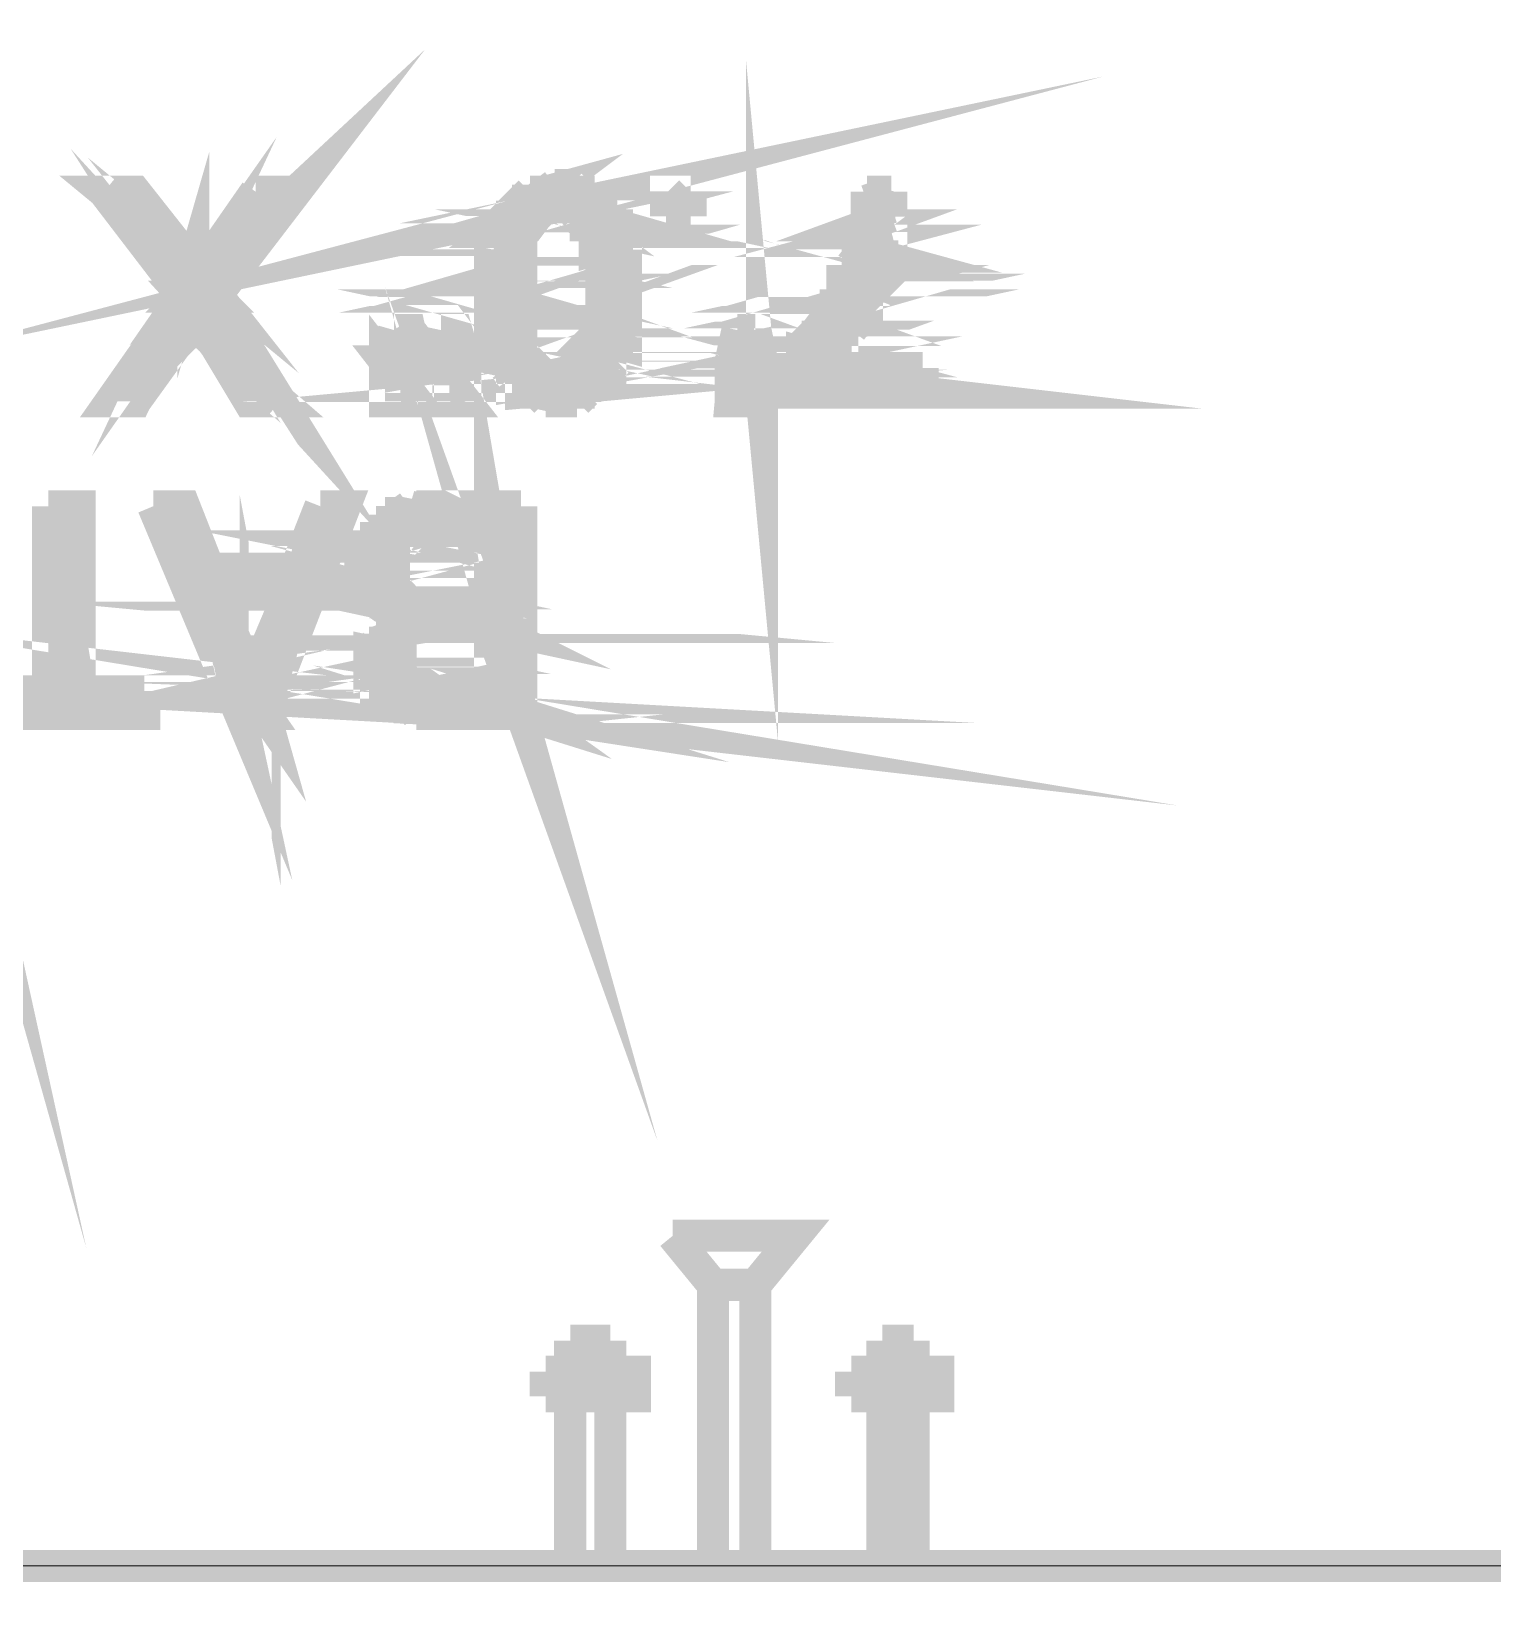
# Model space of a CAD drawing. Header units: inches. Extents: x -524 to 1067, y -71 to 1110.
# Drawn here: x 851.38 to 893.55, y 183.35 to 228.86 of the extents above; entities that cross this region are included whole.
import ezdxf

# ---------------------------------------------------------------- set-up
doc = ezdxf.new("R2010")
doc.units = ezdxf.units.IN
doc.header["$MEASUREMENT"] = 0
doc.layers.add('H', color=7, linetype='Continuous')
doc.layers.add('P', color=7, linetype='Continuous')
doc.layers.add('wall', color=16, linetype='Continuous', lineweight=20)

msp = doc.modelspace()

# ---------------------------------------------------------------- hatches: boundary and pattern name
at = {"layer": 'H', "linetype": 'Continuous'}
for points in [[(866.223, 224.172), (866.482, 224.432), (866.931, 224.432), (867.19, 224.172), (867.639, 224.172), (867.639, 223.979), (865.58, 223.979), (865.77, 224.172), (866.223, 224.172)], [(856.051, 222.114), (856.051, 221.855), (855.791, 221.212), (853.474, 224.172), (854.441, 224.172), (856.051, 222.114)], [(856.244, 221.661), (856.244, 221.855), (856.5, 222.114), (857.919, 224.172), (859.076, 224.172), (856.759, 221.212), (856.244, 221.661)], [(865.321, 223.724), (865.321, 223.979), (867.832, 223.979), (867.832, 223.724), (865.321, 223.724)], [(869.697, 223.464), (869.697, 224.172), (870.405, 224.172), (870.405, 223.464), (869.697, 223.464)], [(875.493, 223.271), (875.493, 224.172), (876.201, 224.172), (876.201, 222.822), (876.008, 222.563), (876.008, 222.114), (875.752, 221.855), (875.752, 221.661), (875.041, 221.855), (875.041, 222.114), (875.3, 222.304), (875.3, 223.012), (875.493, 223.271)], [(865.062, 223.271), (865.062, 223.464), (865.321, 223.464), (866.223, 223.724), (865.77, 223.271), (865.062, 223.271)], [(865.321, 223.464), (865.321, 223.724), (866.223, 223.724), (865.321, 223.464)], [(867.19, 223.464), (866.931, 223.724), (868.088, 223.724), (868.088, 223.464), (868.347, 223.464), (868.347, 223.012), (867.38, 223.271), (867.38, 223.464), (867.19, 223.464)], [(864.872, 223.012), (865.062, 223.271), (865.77, 223.271), (865.77, 223.012), (864.872, 223.012)], [(865.58, 222.563), (864.872, 222.822), (865.58, 223.012), (865.58, 222.563)], [(864.872, 222.822), (864.872, 223.012), (865.58, 223.012), (864.872, 222.822)], [(867.639, 222.563), (867.639, 223.012), (867.38, 223.271), (868.347, 223.012), (868.347, 222.822), (868.54, 222.822), (868.54, 220.694), (867.832, 220.504), (867.832, 222.563), (867.639, 222.563)], [(864.872, 222.114), (864.872, 222.563), (865.58, 222.563), (865.58, 220.504), (864.613, 220.694), (864.613, 222.114), (864.872, 222.114)], [(864.872, 222.563), (864.872, 222.822), (865.58, 222.563), (864.872, 222.563)], [(855.791, 221.212), (856.051, 221.855), (856.244, 221.661), (855.791, 221.212)], [(858.627, 218.187), (856.244, 220.245), (856.244, 220.504), (855.791, 221.212), (856.244, 221.661), (856.759, 221.212), (858.627, 218.187)], [(874.851, 221.212), (874.851, 221.661), (875.752, 221.661), (875.752, 221.406), (875.493, 221.212), (875.493, 220.953), (875.3, 220.694), (874.333, 220.504), (874.592, 220.694), (874.592, 220.953), (874.851, 221.212)], [(875.041, 221.661), (875.041, 221.855), (875.752, 221.661), (875.041, 221.661)], [(855.602, 219.796), (854.441, 218.187), (853.733, 218.187), (855.791, 221.212), (856.244, 220.504), (856.051, 220.504), (856.051, 220.245), (855.602, 219.796)], [(865.062, 219.344), (864.872, 219.537), (864.872, 220.245), (864.613, 220.504), (864.613, 220.694), (865.58, 220.504), (865.58, 219.537), (865.77, 219.537), (865.77, 219.344), (865.062, 219.344)], [(868.347, 219.344), (867.639, 219.537), (867.639, 220.052), (867.832, 220.245), (867.832, 220.504), (868.54, 220.694), (868.54, 219.796), (868.347, 219.796), (868.347, 219.344)], [(874.143, 219.796), (874.143, 220.245), (874.333, 220.504), (875.3, 220.694), (875.3, 220.504), (875.041, 220.245), (875.041, 220.052), (874.851, 220.052), (874.851, 219.796), (874.592, 219.537), (874.592, 219.344), (874.333, 219.344), (874.333, 219.088), (873.435, 219.088), (873.625, 219.344), (873.625, 219.537), (873.884, 219.537), (873.884, 219.796), (874.143, 219.796)], [(858.627, 218.187), (856.5, 220.052), (856.244, 220.245), (858.627, 218.187)], [(857.66, 218.187), (856.759, 219.796), (856.5, 220.052), (858.627, 218.187), (857.66, 218.187)], [(861.587, 218.187), (861.587, 219.344), (861.847, 220.245), (862.295, 220.245), (862.555, 219.344), (862.555, 218.187), (861.587, 218.187)], [(863.004, 218.187), (863.004, 219.344), (863.263, 220.245), (863.712, 220.245), (863.905, 219.344), (863.905, 218.187), (863.004, 218.187)], [(871.566, 218.187), (871.566, 219.344), (871.825, 220.245), (872.274, 220.245), (872.533, 219.344), (872.533, 218.187), (871.566, 218.187)], [(867.639, 219.344), (867.639, 219.537), (868.347, 219.344), (867.639, 219.344)], [(865.321, 218.829), (865.062, 219.088), (865.062, 219.344), (865.77, 219.344), (866.223, 218.829), (865.321, 218.829)], [(867.19, 218.829), (867.19, 219.088), (867.38, 219.088), (867.38, 219.344), (868.347, 219.344), (868.088, 219.088), (868.088, 218.829), (867.19, 218.829)], [(873.176, 218.377), (873.176, 218.829), (873.435, 219.088), (877.169, 218.377), (873.176, 218.377)], [(877.169, 218.377), (873.435, 219.088), (877.169, 219.088), (877.169, 218.377)], [(865.321, 218.636), (866.737, 218.829), (868.088, 218.829), (867.832, 218.636), (865.321, 218.636)], [(865.321, 218.636), (865.321, 218.829), (866.737, 218.829), (865.321, 218.636)], [(866.223, 218.187), (866.029, 218.377), (865.58, 218.377), (865.58, 218.636), (867.639, 218.636), (867.639, 218.377), (867.38, 218.377), (867.19, 218.187), (866.223, 218.187)], [(851.864, 209.818), (851.864, 215.161), (852.831, 215.161), (852.831, 209.818), (851.864, 209.818)], [(856.759, 212.584), (857.467, 209.106), (854.894, 215.161), (856.5, 213.292), (858.817, 212.584), (856.759, 212.584)], [(856.5, 213.292), (854.894, 215.161), (855.791, 215.161), (856.5, 213.292)], [(858.109, 209.106), (858.817, 212.584), (859.076, 213.292), (859.784, 215.161), (858.109, 209.106)], [(858.109, 209.106), (859.784, 215.161), (860.427, 215.161), (858.109, 209.106)], [(864.613, 214.453), (861.587, 214.708), (861.587, 214.902), (864.613, 214.453)], [(864.613, 214.453), (861.587, 214.902), (862.036, 214.902), (864.613, 214.453)], [(864.613, 214.453), (862.036, 214.902), (862.295, 215.161), (864.613, 214.453)], [(864.613, 214.453), (862.295, 215.161), (862.555, 215.161), (864.613, 214.453)], [(864.613, 214.453), (862.555, 215.161), (862.744, 215.161), (864.613, 214.453)], [(864.613, 214.453), (862.744, 215.161), (863.263, 215.161), (864.613, 214.453)], [(864.613, 214.453), (863.263, 215.161), (865.58, 215.161), (865.58, 209.106), (864.613, 214.453)], [(861.135, 214.26), (861.135, 214.453), (862.555, 214.453), (862.295, 214.26), (861.135, 214.26)], [(861.394, 214.453), (861.394, 214.708), (861.587, 214.708), (864.613, 214.453), (861.394, 214.453)], [(865.58, 209.106), (864.613, 211.683), (864.613, 214.453), (865.58, 209.106)], [(860.945, 212.843), (860.945, 214), (861.847, 214), (861.847, 212.843), (860.945, 212.843)], [(861.135, 214), (861.135, 214.26), (862.036, 214.26), (861.847, 214), (861.135, 214)], [(858.817, 212.584), (856.5, 213.292), (859.076, 213.292), (858.817, 212.584)], [(857.467, 209.106), (856.759, 212.584), (857.467, 210.975), (857.467, 209.106)], [(858.109, 209.106), (858.109, 210.975), (858.817, 212.584), (858.109, 209.106)], [(861.135, 212.584), (861.135, 212.843), (861.847, 212.843), (862.036, 212.584), (861.135, 212.584)], [(861.135, 212.391), (861.135, 212.584), (862.295, 212.391), (861.135, 212.391)], [(862.295, 212.391), (861.135, 212.584), (862.295, 212.584), (862.295, 212.391)], [(864.613, 211.683), (861.587, 212.135), (861.394, 212.391), (864.613, 211.683)], [(864.613, 211.683), (861.394, 212.391), (863.263, 212.391), (864.613, 211.683)], [(864.613, 211.683), (861.847, 211.876), (861.847, 212.07), (861.587, 212.135), (861.847, 212.135), (861.847, 212.07), (864.613, 211.683)], [(864.613, 211.683), (863.263, 212.391), (864.613, 212.391), (864.613, 211.683)], [(861.394, 211.234), (861.394, 211.424), (861.587, 211.424), (862.555, 211.683), (862.555, 211.424), (862.036, 211.424), (861.394, 211.234)], [(861.587, 211.424), (862.555, 211.683), (862.744, 211.683), (861.587, 211.424)], [(861.587, 211.424), (861.587, 211.683), (862.744, 211.683), (861.587, 211.424)], [(861.847, 211.683), (861.847, 211.876), (862.036, 211.876), (864.613, 211.683), (861.847, 211.683)], [(864.613, 211.683), (861.847, 211.876), (862.036, 211.876), (864.613, 211.683)], [(865.58, 209.106), (864.613, 209.818), (864.613, 211.683), (865.58, 209.106)], [(861.135, 210.716), (861.135, 210.975), (861.394, 211.234), (862.036, 211.234), (862.036, 210.716), (861.135, 210.716)], [(861.394, 211.234), (862.036, 211.424), (862.036, 211.234), (861.394, 211.234)], [(858.109, 209.106), (857.919, 210.526), (858.109, 210.716), (858.109, 209.106)], [(861.135, 210.267), (861.135, 210.716), (862.036, 210.526), (862.036, 210.267), (861.135, 210.267)], [(862.036, 210.526), (861.135, 210.716), (862.036, 210.716), (862.036, 210.526)], [(857.467, 209.106), (857.467, 210.526), (857.66, 210.267), (857.467, 209.106)], [(857.467, 209.106), (857.66, 210.267), (857.66, 210.073), (857.467, 209.106)], [(858.109, 209.106), (857.919, 210.267), (857.919, 210.526), (858.109, 209.106)], [(858.109, 209.106), (857.919, 210.073), (857.919, 210.267), (858.109, 209.106)], [(861.394, 209.818), (861.394, 210.267), (862.036, 210.267), (862.295, 210.073), (862.555, 210.073), (861.394, 209.818)], [(849.999, 209.106), (854.634, 209.818), (854.634, 209.106), (849.999, 209.106)], [(849.999, 209.106), (852.831, 209.818), (854.634, 209.818), (849.999, 209.106)], [(849.999, 209.106), (849.999, 209.818), (852.831, 209.818), (849.999, 209.106)], [(857.467, 209.106), (857.66, 209.818), (857.919, 210.073), (858.109, 209.106), (857.467, 209.106)], [(857.467, 209.106), (857.66, 210.073), (857.66, 209.818), (857.467, 209.106)], [(861.394, 209.818), (862.555, 210.073), (862.555, 209.818), (861.394, 209.818)], [(865.58, 209.106), (861.587, 209.624), (861.587, 209.752), (861.394, 209.818), (861.587, 209.818), (861.587, 209.752), (865.58, 209.106)], [(865.58, 209.106), (861.394, 209.818), (863.452, 209.818), (865.58, 209.106)], [(865.58, 209.106), (863.452, 209.818), (864.613, 209.818), (865.58, 209.106)], [(865.58, 209.106), (861.847, 209.365), (861.847, 209.559), (861.587, 209.624), (861.847, 209.624), (861.847, 209.559), (865.58, 209.106)], [(865.58, 209.106), (861.847, 209.365), (862.295, 209.365), (865.58, 209.106)], [(862.555, 209.106), (862.295, 209.365), (865.58, 209.106), (862.555, 209.106)]]:
    msp.add_hatch(color=256, dxfattribs=at).paths.add_polyline_path(points)

# ---------------------------------------------------------------- linework, layer by layer
at = {"layer": 'P', "const_width": 0.927}
for points in [[(878.26, 253.207), (878.519, 252.05), (878.26, 253.4)], [(856.693, 221.212), (859.011, 224.238), (856.244, 221.661)], [(872.274, 220.245), (872.468, 218.187), (872.468, 219.344)], [(866.223, 223.786), (865.255, 223.53), (866.482, 223.786), (866.223, 223.786)], [(853.667, 218.187), (854.375, 218.187), (855.791, 221.212), (853.667, 218.187)], [(858.562, 218.187), (855.791, 221.212), (856.244, 220.504)], [(855.791, 221.212), (856.051, 222.114), (856.051, 221.921)], [(866.931, 224.432), (866.223, 224.238), (866.482, 224.432)], [(866.931, 224.432), (866.223, 224.238)], [(866.223, 224.238), (867.124, 224.238), (866.931, 224.432)], [(866.672, 224.432), (866.931, 224.432), (866.672, 224.432), (866.482, 224.432), (866.672, 224.432)], [(866.931, 224.432), (866.482, 224.432), (866.931, 224.432), (866.931, 224.432), (866.482, 224.432)], [(848.39, 211.683), (849.098, 209.172), (848.39, 212.391), (848.39, 211.683)], [(856.051, 222.114), (853.474, 224.238), (854.375, 224.238), (856.051, 222.114)], [(855.791, 221.212), (856.051, 222.114), (853.474, 224.238)], [(853.474, 224.238), (855.791, 221.212)], [(859.011, 224.238), (856.244, 221.661), (857.854, 224.238)], [(857.854, 224.238), (856.244, 221.921), (856.5, 222.114)], [(856.244, 221.661), (857.854, 224.238)], [(857.854, 224.238), (856.244, 221.921)], [(856.5, 222.114), (857.854, 224.238)], [(857.854, 224.238), (859.011, 224.238)], [(867.639, 223.979), (865.515, 223.979), (865.77, 224.238)], [(865.515, 223.979), (867.832, 223.979), (865.515, 223.979), (867.832, 223.979), (865.255, 223.979), (865.515, 223.979)], [(867.832, 223.979), (865.255, 223.979)], [(865.255, 223.979), (867.832, 223.786)], [(865.255, 223.979), (867.832, 223.786)], [(867.832, 223.786), (865.255, 223.786), (865.255, 223.979)], [(867.639, 223.979), (865.515, 223.979), (867.832, 223.979), (867.639, 223.979)], [(867.38, 224.238), (865.77, 224.238)], [(865.77, 224.238), (865.964, 224.238)], [(867.38, 224.238), (865.77, 224.238), (867.639, 224.238), (867.38, 224.238)], [(865.77, 224.238), (867.639, 224.238), (865.77, 224.238), (865.77, 224.238), (867.639, 224.238)], [(865.77, 224.238), (867.639, 223.979)], [(865.77, 224.238), (867.639, 223.979)], [(866.223, 224.238), (867.124, 224.238), (865.964, 224.238), (866.223, 224.238)], [(867.124, 224.238), (865.964, 224.238), (867.38, 224.238), (867.124, 224.238)], [(865.964, 224.238), (867.38, 224.238), (865.964, 224.238), (865.964, 224.238), (867.38, 224.238), (865.964, 224.238)], [(867.38, 224.238), (867.38, 224.238), (865.964, 224.238)], [(867.639, 223.979), (867.639, 224.238)], [(867.832, 223.786), (867.832, 223.979)], [(870.405, 224.238), (869.697, 223.53)], [(870.405, 224.238), (869.697, 223.53)], [(869.697, 223.53), (869.697, 224.238), (870.405, 224.238)], [(870.405, 224.238), (870.405, 223.53), (870.405, 224.238), (870.405, 224.238), (870.405, 223.53)], [(876.201, 224.238), (875.493, 224.238), (876.201, 224.238), (876.201, 224.238), (875.493, 224.238)], [(876.201, 224.238), (875.493, 223.979)], [(875.493, 223.979), (875.493, 224.238)], [(876.201, 224.238), (875.493, 223.979)], [(875.493, 223.979), (876.201, 223.979), (876.201, 224.238)], [(875.493, 223.979), (876.201, 223.979), (875.493, 223.979), (875.493, 223.979), (876.201, 223.979)], [(875.493, 223.979), (876.201, 223.786)], [(875.493, 223.979), (876.201, 223.786)], [(876.201, 223.786), (875.493, 223.786), (875.493, 223.979)], [(876.201, 223.786), (876.201, 223.979)], [(866.223, 223.786), (865.255, 223.53), (866.223, 223.786), (865.255, 223.53), (865.964, 223.53)], [(865.964, 223.53), (865.062, 223.271), (865.77, 223.271), (865.964, 223.53)], [(865.255, 223.53), (866.482, 223.786), (865.255, 223.786)], [(868.088, 223.786), (867.124, 223.53), (868.088, 223.53)], [(866.931, 223.786), (868.088, 223.786), (866.931, 223.786), (868.088, 223.786), (867.124, 223.53)], [(865.964, 223.53), (865.062, 223.53), (865.255, 223.53)], [(865.964, 223.53), (865.062, 223.53)], [(865.062, 223.53), (865.964, 223.53), (865.964, 223.53), (865.062, 223.53)], [(865.964, 223.53), (865.062, 223.271), (865.062, 223.53)], [(865.255, 223.786), (865.255, 223.53)], [(866.482, 223.786), (865.255, 223.786), (866.672, 223.786), (866.482, 223.786)], [(865.255, 223.786), (866.672, 223.786), (867.832, 223.786), (865.255, 223.786)], [(865.255, 223.53), (865.964, 223.53)], [(867.38, 223.53), (868.281, 223.271), (867.38, 223.271), (867.38, 223.53)], [(865.964, 223.53), (866.223, 223.786)], [(866.672, 223.786), (868.088, 223.786)], [(868.088, 223.786), (866.672, 223.786)], [(867.832, 223.786), (866.672, 223.786), (868.088, 223.786), (867.832, 223.786)], [(866.672, 223.786), (868.088, 223.786)], [(868.088, 223.786), (866.672, 223.786)], [(866.672, 223.786), (866.672, 223.786)], [(867.124, 223.53), (866.931, 223.786)], [(866.931, 223.786), (868.088, 223.786), (868.088, 223.786), (866.931, 223.786)], [(867.124, 223.53), (868.088, 223.53), (867.124, 223.53), (867.124, 223.53), (868.088, 223.53)], [(867.124, 223.53), (868.281, 223.53), (868.088, 223.53)], [(867.124, 223.53), (868.281, 223.53)], [(867.38, 223.53), (867.124, 223.53)], [(868.281, 223.53), (867.38, 223.53)], [(868.281, 223.53), (867.38, 223.53)], [(867.38, 223.53), (868.281, 223.271), (868.281, 223.53)], [(868.088, 223.53), (868.088, 223.786)], [(869.697, 223.53), (870.405, 223.53)], [(876.201, 223.53), (875.493, 223.271), (876.201, 223.271)], [(876.201, 223.786), (875.493, 223.786), (876.201, 223.786), (876.201, 223.786), (875.493, 223.786)], [(876.201, 223.786), (875.493, 223.53)], [(875.493, 223.53), (875.493, 223.786)], [(876.201, 223.786), (875.493, 223.53)], [(875.493, 223.53), (876.201, 223.53)], [(875.493, 223.53), (876.201, 223.53)], [(876.201, 223.53), (875.493, 223.271)], [(875.493, 223.271), (875.493, 223.53)], [(876.201, 223.53), (876.201, 223.786)], [(876.201, 223.271), (876.201, 223.53)], [(868.281, 223.271), (867.38, 223.271), (868.281, 223.078), (868.281, 223.271)], [(865.77, 223.078), (864.807, 223.078), (865.062, 223.271)], [(867.38, 223.271), (867.639, 223.078), (868.281, 223.078), (867.38, 223.271)], [(865.515, 223.078), (864.807, 222.822), (865.515, 223.078)], [(864.807, 223.078), (865.515, 223.078), (864.807, 223.078), (865.515, 223.078)], [(865.515, 223.078), (864.807, 222.822)], [(864.807, 222.822), (864.807, 223.078)], [(865.77, 223.078), (864.807, 223.078), (865.515, 223.078)], [(865.062, 223.271), (865.77, 223.271), (865.062, 223.271), (865.77, 223.271), (865.77, 223.271), (865.062, 223.271), (865.77, 223.271), (865.062, 223.271), (865.77, 223.271)], [(865.062, 223.271), (865.77, 223.078)], [(865.062, 223.271), (865.77, 223.078)], [(865.515, 223.078), (865.77, 223.078)], [(865.77, 223.078), (865.77, 223.271)], [(867.38, 223.271), (868.281, 223.078), (867.38, 223.271), (867.38, 223.271)], [(867.639, 223.078), (868.281, 223.078), (867.639, 223.078), (867.639, 223.078), (868.281, 223.078), (867.639, 223.078)], [(868.281, 223.078), (868.281, 223.078), (867.639, 223.078), (868.281, 223.078)], [(867.639, 223.078), (867.639, 223.078), (868.281, 223.078)], [(867.639, 223.078), (868.281, 222.822)], [(867.639, 223.078), (868.281, 222.822)], [(868.281, 222.822), (867.639, 222.822), (867.639, 223.078)], [(868.281, 222.822), (868.281, 223.078)], [(876.201, 223.078), (875.234, 222.822), (876.201, 222.822), (876.201, 223.078)], [(876.201, 223.078), (875.234, 223.078), (875.493, 223.271)], [(876.201, 223.078), (875.234, 223.078), (876.201, 223.078), (876.201, 223.078), (875.234, 223.078)], [(876.201, 223.078), (875.234, 222.822), (875.234, 223.078)], [(875.493, 223.271), (876.201, 223.271)], [(876.201, 223.271), (875.493, 223.271), (875.493, 223.271), (876.201, 223.271)], [(875.493, 223.271), (876.201, 223.078)], [(875.493, 223.271), (876.201, 223.078)], [(876.201, 223.078), (876.201, 223.271)], [(864.807, 222.822), (865.515, 222.563), (864.807, 222.822)], [(865.515, 222.822), (864.807, 222.822)], [(864.807, 222.822), (865.515, 222.563)], [(864.807, 222.563), (865.515, 222.563)], [(865.515, 222.563), (864.807, 222.563)], [(864.807, 222.563), (865.515, 222.563)], [(865.515, 222.563), (864.807, 222.369)], [(864.807, 222.369), (864.807, 222.563)], [(865.515, 222.563), (864.807, 222.369)], [(864.807, 222.369), (865.515, 222.369), (865.515, 222.563)], [(864.807, 222.563), (865.515, 222.563), (865.515, 222.563)], [(865.515, 222.563), (864.807, 222.563)], [(868.54, 222.822), (867.639, 222.563), (868.54, 222.563), (868.54, 222.822)], [(865.515, 222.563), (865.515, 222.822)], [(867.639, 222.822), (868.54, 222.822), (867.639, 222.563), (867.639, 222.822)], [(868.281, 222.822), (867.639, 222.822), (868.54, 222.822), (868.281, 222.822)], [(867.639, 222.563), (868.54, 222.563), (867.832, 222.563), (867.639, 222.563)], [(868.54, 222.563), (867.832, 222.563)], [(867.832, 222.563), (868.54, 222.369)], [(867.832, 222.563), (868.54, 222.369)], [(868.54, 222.369), (867.832, 222.369), (867.832, 222.563)], [(868.54, 222.369), (868.54, 222.563)], [(875.234, 222.563), (875.942, 222.369), (875.234, 222.369), (875.234, 222.563)], [(875.234, 222.822), (876.201, 222.822), (875.234, 222.822), (875.234, 222.822), (876.201, 222.822)], [(875.234, 222.822), (875.942, 222.563), (876.201, 222.822)], [(875.234, 222.822), (875.942, 222.563)], [(875.942, 222.563), (875.234, 222.563), (875.234, 222.822)], [(875.942, 222.563), (875.234, 222.563)], [(875.234, 222.563), (875.942, 222.563), (875.942, 222.563), (875.234, 222.563)], [(875.942, 222.563), (875.234, 222.563)], [(875.234, 222.563), (875.234, 222.563)], [(875.942, 222.563), (875.234, 222.563)], [(875.234, 222.563), (875.942, 222.369), (875.942, 222.563)], [(855.791, 221.212), (856.051, 221.921), (856.244, 221.661)], [(856.244, 221.921), (856.5, 222.114), (856.5, 222.114), (856.244, 221.921)], [(856.5, 222.114), (856.5, 222.114), (856.5, 222.114)], [(865.515, 222.114), (864.613, 222.114), (865.515, 221.921), (865.515, 222.114)], [(864.613, 222.114), (865.515, 221.921), (864.613, 221.921), (864.613, 222.114)], [(864.807, 222.114), (865.515, 222.114), (864.613, 222.114), (864.807, 222.114)], [(864.807, 222.369), (865.515, 222.369)], [(865.515, 222.369), (864.807, 222.114)], [(864.807, 222.114), (864.807, 222.369)], [(865.515, 222.369), (864.807, 222.114)], [(864.807, 222.114), (865.515, 222.114), (865.515, 222.369)], [(868.54, 222.369), (867.832, 222.369)], [(867.832, 222.369), (868.54, 222.114)], [(867.832, 222.369), (868.54, 222.114)], [(868.54, 222.114), (867.832, 222.114), (867.832, 222.369)], [(868.54, 222.114), (867.832, 222.114)], [(867.832, 222.114), (868.54, 221.921)], [(867.832, 222.114), (868.54, 221.921)], [(868.54, 221.921), (867.832, 221.921), (867.832, 222.114)], [(868.54, 222.114), (868.54, 222.369)], [(868.54, 221.921), (868.54, 222.114)], [(875.942, 222.369), (875.234, 222.369), (875.942, 222.114), (875.942, 222.369)], [(875.234, 222.369), (875.942, 222.114), (875.041, 222.114)], [(875.041, 222.114), (875.234, 222.369)], [(875.942, 222.114), (875.041, 222.114), (875.942, 222.114), (875.942, 222.114), (875.041, 222.114), (875.942, 222.114)], [(875.041, 222.114), (875.041, 222.114), (875.942, 222.114)], [(875.041, 222.114), (875.687, 221.921)], [(875.041, 222.114), (875.687, 221.921)], [(875.687, 221.921), (875.041, 221.921), (875.041, 222.114)], [(875.687, 221.921), (875.942, 222.114)], [(855.791, 221.212), (856.051, 221.921)], [(856.051, 221.921), (855.791, 221.212)], [(856.051, 221.921), (855.791, 221.212)], [(855.791, 221.212), (856.693, 221.212), (856.244, 221.661), (855.791, 221.212)], [(856.244, 221.661), (855.791, 221.212)], [(856.051, 221.921), (856.051, 221.921)], [(856.244, 221.921), (856.244, 221.661)], [(856.244, 221.661), (856.693, 221.212)], [(865.515, 221.661), (864.613, 221.406), (865.515, 221.406), (865.515, 221.661)], [(865.515, 221.921), (864.613, 221.661), (865.515, 221.661), (865.515, 221.921)], [(864.613, 221.661), (865.515, 221.661), (864.613, 221.406), (864.613, 221.661)], [(865.515, 221.921), (864.613, 221.921), (865.515, 221.921), (865.515, 221.921), (864.613, 221.921)], [(865.515, 221.921), (864.613, 221.661), (864.613, 221.921)], [(868.54, 221.921), (867.832, 221.661), (868.54, 221.661)], [(867.832, 221.661), (868.54, 221.661), (867.832, 221.406)], [(868.54, 221.921), (867.832, 221.921), (868.54, 221.921), (868.54, 221.921), (867.832, 221.921)], [(868.54, 221.921), (867.832, 221.661), (867.832, 221.921)], [(867.832, 221.406), (867.832, 221.661)], [(868.54, 221.661), (867.832, 221.406)], [(867.832, 221.406), (868.54, 221.406), (868.54, 221.661)], [(868.54, 221.661), (868.54, 221.921)], [(875.687, 221.661), (874.785, 221.406), (875.687, 221.406), (875.687, 221.661)], [(874.785, 221.661), (875.687, 221.661), (874.785, 221.406), (874.785, 221.661)], [(875.041, 221.921), (875.687, 221.661), (875.041, 221.921)], [(875.687, 221.921), (875.041, 221.921)], [(875.041, 221.921), (875.687, 221.661), (875.687, 221.921)], [(875.041, 221.661), (875.687, 221.661), (875.041, 221.661)], [(875.041, 221.661), (875.687, 221.661), (875.687, 221.661), (875.041, 221.661)], [(854.375, 218.187), (855.791, 221.212)], [(858.562, 218.187), (855.791, 221.212), (856.693, 221.212), (858.562, 218.187)], [(855.791, 221.212), (855.536, 219.796), (856.244, 220.504)], [(855.791, 221.212), (855.536, 219.796)], [(856.244, 220.504), (855.791, 221.212)], [(865.515, 221.406), (864.613, 221.212), (865.515, 221.212), (865.515, 221.406)], [(864.613, 221.406), (865.515, 221.406), (864.613, 221.212), (864.613, 221.406)], [(864.613, 221.212), (865.515, 220.953), (864.613, 220.953), (864.613, 221.212)], [(864.613, 221.212), (865.515, 221.212), (864.613, 221.212), (864.613, 221.212), (865.515, 221.212)], [(864.613, 221.212), (865.515, 220.953), (865.515, 221.212)], [(867.832, 221.406), (868.54, 221.406)], [(868.54, 221.406), (867.832, 221.212)], [(867.832, 221.212), (867.832, 221.406)], [(868.54, 221.406), (867.832, 221.212)], [(867.832, 221.212), (868.54, 221.212), (868.54, 221.406)], [(867.832, 221.212), (868.54, 221.212), (867.832, 221.212), (867.832, 221.212), (868.54, 221.212), (867.832, 221.212)], [(868.54, 221.212), (868.54, 221.212), (867.832, 221.212)], [(868.54, 221.212), (867.832, 220.953)], [(867.832, 220.953), (867.832, 221.212)], [(868.54, 221.212), (867.832, 220.953)], [(867.832, 220.953), (868.54, 220.953), (868.54, 221.212)], [(875.687, 221.406), (874.785, 221.212), (875.493, 221.212), (875.687, 221.406)], [(875.493, 221.212), (874.592, 220.953), (875.493, 220.953), (875.493, 221.212)], [(874.785, 221.406), (875.687, 221.406), (874.785, 221.212), (874.785, 221.406)], [(875.493, 221.212), (874.592, 220.953), (874.785, 221.212)], [(874.785, 221.212), (875.493, 221.212), (874.785, 221.212), (874.785, 221.212), (875.493, 221.212), (874.785, 221.212)], [(875.493, 221.212), (875.493, 221.212), (874.785, 221.212)], [(865.515, 220.953), (864.613, 220.953), (865.515, 220.76), (865.515, 220.953)], [(864.613, 220.953), (865.515, 220.76), (864.613, 220.76), (864.613, 220.953)], [(864.613, 211.683), (865.515, 209.172), (864.613, 212.391), (864.613, 211.683)], [(865.515, 220.504), (864.613, 220.504), (864.613, 220.76), (865.515, 220.504)], [(865.515, 220.76), (864.613, 220.76), (865.515, 220.76), (865.515, 220.76), (864.613, 220.76), (865.515, 220.76)], [(864.613, 220.76), (864.613, 220.76), (865.515, 220.76)], [(864.613, 220.76), (865.515, 220.504), (865.515, 220.76)], [(867.832, 220.953), (868.54, 220.953)], [(868.54, 220.953), (867.832, 220.76)], [(867.832, 220.76), (867.832, 220.953)], [(868.54, 220.953), (867.832, 220.76)], [(867.832, 220.76), (868.54, 220.76), (868.54, 220.953)], [(868.54, 220.76), (867.832, 220.504), (868.54, 220.76)], [(867.832, 220.76), (868.54, 220.76)], [(868.54, 220.76), (867.832, 220.504)], [(867.832, 220.504), (867.832, 220.76)], [(875.493, 220.953), (874.592, 220.76), (875.234, 220.76)], [(874.592, 220.953), (875.493, 220.953), (874.592, 220.76), (874.592, 220.953)], [(875.234, 220.76), (874.333, 220.504), (874.592, 220.76)], [(875.234, 220.76), (874.333, 220.504), (875.234, 220.76)], [(874.592, 220.76), (875.234, 220.76), (874.592, 220.76), (874.592, 220.76), (875.234, 220.76), (874.592, 220.76)], [(875.234, 220.76), (875.234, 220.76), (874.592, 220.76)], [(875.234, 220.76), (875.493, 220.953)], [(855.536, 219.796), (856.244, 220.504)], [(856.244, 220.504), (855.791, 220.052)], [(856.244, 220.504), (855.791, 220.052)], [(855.791, 220.052), (856.051, 220.504), (856.244, 220.504)], [(855.791, 220.052), (856.051, 220.504), (855.791, 220.052)], [(856.051, 220.504), (855.791, 220.052)], [(855.791, 220.052), (856.051, 220.245), (856.051, 220.504)], [(858.562, 218.187), (856.244, 220.504)], [(856.244, 220.504), (856.244, 220.245)], [(858.562, 218.187), (856.244, 220.504)], [(856.244, 220.504), (856.244, 220.504)], [(856.244, 220.504), (858.562, 218.187), (856.244, 220.504), (858.562, 218.187), (856.244, 220.504)], [(865.515, 220.504), (864.613, 220.504), (864.807, 220.245)], [(864.807, 220.245), (865.515, 220.504)], [(864.807, 220.245), (865.515, 220.504)], [(865.515, 220.504), (865.515, 220.245)], [(868.54, 220.504), (867.832, 220.504), (868.54, 220.245)], [(867.832, 220.504), (868.54, 220.245)], [(868.54, 220.245), (867.832, 220.245), (867.832, 220.504)], [(868.54, 220.245), (868.54, 220.504)], [(874.333, 220.504), (875.041, 220.245), (874.077, 220.245), (874.333, 220.504)], [(875.234, 220.504), (874.333, 220.504), (875.234, 220.504), (875.234, 220.504), (874.333, 220.504), (875.234, 220.504)], [(874.333, 220.504), (874.333, 220.504), (875.234, 220.504)], [(874.333, 220.504), (875.041, 220.245)], [(875.041, 220.245), (875.234, 220.504)], [(855.536, 219.796), (854.375, 218.187)], [(855.791, 220.052), (855.536, 219.796)], [(855.791, 220.052), (855.791, 220.052)], [(856.244, 220.245), (856.5, 220.052)], [(858.562, 218.187), (856.244, 220.245)], [(856.244, 220.245), (858.562, 218.187)], [(856.5, 220.052), (856.693, 219.796)], [(858.562, 218.187), (856.5, 220.052)], [(856.5, 220.052), (858.562, 218.187)], [(856.5, 220.052), (858.562, 218.187), (856.5, 220.052)], [(856.5, 220.052), (856.5, 220.052)], [(856.693, 219.796), (858.562, 218.187)], [(856.693, 219.796), (858.562, 218.187), (857.66, 218.187), (856.693, 219.796)], [(861.847, 220.245), (861.587, 219.344)], [(861.587, 218.187), (862.489, 218.187), (861.587, 219.344), (861.587, 218.187)], [(862.489, 219.344), (861.847, 220.245)], [(862.489, 219.344), (861.847, 220.245)], [(861.847, 220.245), (862.295, 220.245), (862.489, 219.344)], [(865.515, 219.796), (864.807, 219.796), (865.515, 220.052)], [(863.197, 220.245), (863.004, 219.344)], [(863.004, 218.187), (863.905, 218.187), (863.004, 219.344), (863.004, 218.187)], [(863.905, 219.344), (863.197, 220.245)], [(863.905, 219.344), (863.197, 220.245)], [(863.197, 220.245), (863.646, 220.245), (863.905, 219.344)], [(868.54, 220.052), (867.639, 220.052), (868.54, 219.796), (868.54, 220.052)], [(864.807, 220.052), (865.515, 220.245)], [(864.807, 220.052), (865.515, 220.245)], [(865.515, 220.245), (864.807, 220.245), (864.807, 220.052)], [(865.515, 220.245), (864.807, 220.245)], [(864.807, 219.796), (865.515, 220.052)], [(865.515, 220.052), (864.807, 220.052), (864.807, 219.796)], [(865.515, 220.052), (864.807, 220.052), (865.515, 220.052), (865.515, 220.052), (864.807, 220.052), (865.515, 220.052)], [(864.807, 220.052), (864.807, 220.052), (865.515, 220.052)], [(865.515, 219.603), (864.807, 219.796)], [(864.807, 219.796), (864.807, 219.603)], [(865.515, 219.603), (864.807, 219.796)], [(864.807, 219.796), (865.515, 219.796), (865.515, 219.603)], [(864.807, 219.796), (865.515, 219.796)], [(865.515, 219.796), (864.807, 219.796)], [(864.807, 219.796), (864.807, 219.796)], [(865.515, 220.245), (865.515, 220.052)], [(865.515, 220.052), (865.515, 219.796)], [(867.639, 220.052), (868.54, 219.796), (867.639, 219.796), (867.639, 220.052)], [(868.54, 220.052), (867.639, 220.052), (867.832, 220.245)], [(868.54, 219.796), (867.639, 219.796), (868.281, 219.796), (868.54, 219.796)], [(867.639, 219.796), (868.281, 219.796), (867.639, 219.796), (867.639, 219.796), (868.281, 219.796)], [(867.639, 219.796), (868.281, 219.603)], [(867.639, 219.796), (868.281, 219.603)], [(868.281, 219.603), (867.639, 219.603), (867.639, 219.796)], [(868.54, 220.245), (867.832, 220.245), (868.54, 220.245), (868.54, 220.245), (867.832, 220.245), (868.54, 220.245)], [(867.832, 220.245), (867.832, 220.245), (868.54, 220.245)], [(867.832, 220.245), (868.54, 220.052)], [(867.832, 220.245), (868.54, 220.052)], [(868.281, 219.603), (868.281, 219.796)], [(868.54, 220.052), (868.54, 220.245)], [(874.785, 219.796), (873.884, 219.603), (874.592, 219.603)], [(871.759, 220.245), (871.566, 218.187), (872.468, 218.187)], [(871.759, 220.245), (871.566, 218.187)], [(871.566, 219.344), (871.759, 220.245)], [(872.468, 218.187), (871.759, 220.245)], [(871.759, 220.245), (872.274, 220.245)], [(872.468, 218.187), (871.759, 220.245)], [(874.785, 220.052), (874.077, 219.796), (874.785, 219.796), (874.785, 220.052)], [(872.274, 220.245), (872.468, 219.344), (872.274, 220.245), (872.274, 220.245), (872.468, 219.344)], [(872.274, 220.245), (872.468, 218.187)], [(874.077, 220.052), (874.785, 220.052), (874.077, 219.796), (874.077, 220.052)], [(874.077, 219.796), (874.785, 219.796), (873.884, 219.796), (874.077, 219.796)], [(874.785, 219.796), (873.884, 219.796), (874.785, 219.796), (874.785, 219.796), (873.884, 219.796)], [(874.785, 219.796), (873.884, 219.603), (873.884, 219.796)], [(875.041, 220.245), (874.077, 220.245)], [(874.077, 220.245), (875.041, 220.052)], [(874.077, 220.245), (875.041, 220.052)], [(875.041, 220.052), (874.077, 220.052), (874.077, 220.245)], [(875.041, 220.052), (874.077, 220.052), (874.785, 220.052), (875.041, 220.052)], [(874.592, 219.603), (874.785, 219.796)], [(875.041, 220.052), (875.041, 220.245)], [(862.489, 218.187), (861.587, 219.344), (862.489, 219.344)], [(865.77, 219.344), (865.062, 219.344), (865.77, 219.344), (865.062, 219.344), (865.964, 219.15), (865.77, 219.344)], [(861.587, 219.344), (862.489, 219.344)], [(862.489, 219.344), (862.489, 218.187)], [(863.905, 218.187), (863.004, 219.344), (863.905, 219.344)], [(863.004, 219.344), (863.905, 219.344)], [(868.088, 219.15), (867.38, 219.15), (868.281, 219.344)], [(863.905, 219.344), (863.905, 218.187)], [(865.77, 219.603), (864.807, 219.603), (865.062, 219.344)], [(864.613, 212.391), (864.613, 214.453), (865.515, 209.172)], [(865.77, 219.603), (864.807, 219.603), (865.515, 219.603), (865.77, 219.603)], [(864.807, 219.603), (865.515, 219.603)], [(865.062, 219.344), (865.77, 219.603)], [(865.062, 219.344), (865.77, 219.603)], [(865.062, 219.344), (865.964, 219.15)], [(865.062, 219.15), (865.062, 219.344)], [(865.77, 219.344), (865.062, 219.344), (865.77, 219.344), (865.062, 219.344), (865.062, 219.344), (865.77, 219.344)], [(865.77, 219.344), (865.062, 219.344)], [(865.77, 219.603), (865.77, 219.344)], [(867.38, 219.15), (868.281, 219.344)], [(868.281, 219.344), (867.38, 219.344)], [(867.38, 219.344), (867.38, 219.15)], [(868.281, 219.344), (867.38, 219.344)], [(867.38, 219.344), (867.639, 219.344), (868.281, 219.344)], [(867.639, 219.603), (868.281, 219.344), (867.639, 219.603)], [(868.281, 219.603), (867.639, 219.603), (868.281, 219.603), (868.281, 219.603), (867.639, 219.603), (868.281, 219.603)], [(867.639, 219.603), (867.639, 219.603), (868.281, 219.603)], [(867.639, 219.603), (868.281, 219.344)], [(867.639, 219.344), (868.281, 219.344), (868.281, 219.344), (867.639, 219.344)], [(868.281, 219.344), (868.088, 219.15)], [(868.281, 219.344), (868.281, 219.603)], [(874.592, 219.603), (873.625, 219.603), (874.592, 219.344), (874.592, 219.603)], [(873.625, 219.344), (874.333, 219.15), (873.435, 219.15)], [(873.625, 219.603), (874.592, 219.344), (873.625, 219.344), (873.625, 219.603)], [(871.566, 218.187), (871.566, 219.344)], [(873.435, 219.15), (873.625, 219.344)], [(873.884, 219.603), (874.592, 219.603), (873.625, 219.603)], [(873.625, 219.603), (873.884, 219.603)], [(874.592, 219.344), (873.625, 219.344), (874.333, 219.344)], [(873.625, 219.344), (874.333, 219.344), (873.625, 219.344), (873.625, 219.344), (874.333, 219.344)], [(873.625, 219.344), (874.333, 219.15)], [(874.333, 219.344), (874.592, 219.344)], [(874.333, 219.15), (874.333, 219.344)], [(865.255, 218.895), (866.672, 218.895), (865.255, 218.636), (865.255, 218.895)], [(868.088, 218.895), (867.124, 219.15), (868.088, 219.15), (868.088, 218.895)], [(865.964, 219.15), (865.062, 219.15)], [(865.964, 219.15), (865.062, 219.15)], [(865.062, 219.15), (865.964, 219.15), (865.964, 219.15), (865.062, 219.15)], [(865.255, 218.895), (865.062, 219.15)], [(865.964, 219.15), (865.255, 218.895)], [(865.964, 219.15), (865.255, 218.895)], [(865.255, 218.895), (866.223, 218.895), (865.964, 219.15)], [(868.088, 218.895), (865.255, 218.636)], [(865.255, 218.636), (866.672, 218.895)], [(868.088, 218.895), (865.255, 218.636)], [(866.223, 218.895), (865.255, 218.895), (866.223, 218.895)], [(866.482, 218.895), (865.255, 218.895)], [(865.255, 218.895), (866.672, 218.895), (866.482, 218.895)], [(866.672, 218.895), (865.255, 218.636), (866.672, 218.895), (866.672, 218.895)], [(865.255, 218.895), (866.223, 218.895), (865.255, 218.895), (865.255, 218.895), (866.223, 218.895), (865.255, 218.895)], [(866.223, 218.895), (866.223, 218.895)], [(866.672, 218.895), (868.088, 218.895), (866.931, 218.895), (866.672, 218.895)], [(866.672, 218.895), (868.088, 218.895)], [(868.088, 218.895), (866.931, 218.895), (866.931, 218.895), (868.088, 218.895)], [(866.931, 218.895), (868.088, 218.895)], [(867.124, 218.895), (866.931, 218.895)], [(868.088, 218.895), (867.124, 219.15), (867.124, 218.895)], [(867.124, 219.15), (868.088, 219.15), (867.38, 219.15), (867.124, 219.15)], [(868.088, 218.895), (867.124, 218.895)], [(868.088, 218.895), (867.124, 218.895)], [(867.124, 218.895), (868.088, 218.895), (868.088, 218.895), (867.124, 218.895)], [(867.832, 218.636), (868.088, 218.895)], [(873.176, 218.895), (877.103, 218.442), (873.176, 218.442), (873.176, 218.895)], [(873.435, 219.15), (873.176, 218.895), (877.103, 218.442)], [(877.103, 218.442), (873.435, 219.15)], [(877.103, 219.15), (873.435, 219.15)], [(873.435, 219.15), (877.103, 218.442)], [(877.103, 219.15), (873.435, 219.15)], [(873.435, 219.15), (874.077, 219.15)], [(874.333, 219.15), (873.435, 219.15), (874.077, 219.15), (874.333, 219.15)], [(873.435, 219.15), (874.077, 219.15)], [(874.077, 219.15), (873.435, 219.15), (873.435, 219.15), (874.077, 219.15)], [(873.435, 219.15), (874.077, 219.15)], [(877.103, 219.15), (874.077, 219.15)], [(874.077, 219.15), (877.103, 219.15)], [(874.077, 219.15), (877.103, 219.15)], [(874.077, 219.15), (874.077, 219.15)], [(877.103, 218.442), (877.103, 219.15)], [(877.103, 219.15), (877.103, 219.15)], [(865.515, 218.442), (867.639, 218.636), (865.515, 218.636), (865.515, 218.442)], [(865.255, 218.636), (867.832, 218.636)], [(865.255, 218.636), (867.832, 218.636), (865.515, 218.636), (865.255, 218.636)], [(865.515, 218.442), (867.639, 218.636), (867.639, 218.442)], [(867.639, 218.636), (865.515, 218.636), (867.832, 218.636), (867.639, 218.636)], [(865.515, 218.636), (867.832, 218.636), (867.832, 218.636), (865.515, 218.636)], [(865.77, 218.442), (867.639, 218.442), (865.515, 218.442), (865.77, 218.442)], [(867.639, 218.442), (865.515, 218.442)], [(865.964, 218.442), (867.38, 218.442), (865.77, 218.442)], [(865.77, 218.442), (865.964, 218.442)], [(867.38, 218.442), (865.77, 218.442)], [(865.77, 218.442), (867.38, 218.442)], [(865.77, 218.442), (867.38, 218.442)], [(867.38, 218.442), (865.77, 218.442), (865.77, 218.442), (867.38, 218.442)], [(865.77, 218.442), (867.639, 218.442)], [(867.124, 218.187), (865.964, 218.442)], [(865.964, 218.442), (866.223, 218.187)], [(867.124, 218.187), (865.964, 218.442)], [(865.964, 218.442), (867.38, 218.442)], [(867.38, 218.442), (867.124, 218.187)], [(867.38, 218.442), (867.38, 218.442)], [(867.639, 218.442), (867.38, 218.442)], [(866.482, 218.187), (866.931, 218.187), (866.223, 218.187), (866.482, 218.187)], [(866.931, 218.187), (866.223, 218.187), (866.931, 218.187), (866.931, 218.187), (866.223, 218.187), (866.931, 218.187)], [(866.223, 218.187), (866.223, 218.187), (866.931, 218.187)], [(866.223, 218.187), (867.124, 218.187), (866.931, 218.187)], [(866.223, 218.187), (867.124, 218.187)], [(866.672, 218.187), (866.482, 218.187), (866.672, 218.187)], [(866.672, 218.187), (866.931, 218.187)], [(866.931, 218.187), (866.672, 218.187)], [(852.766, 209.818), (851.864, 215.161)], [(851.864, 215.161), (851.864, 209.818)], [(852.766, 209.818), (851.864, 215.161)], [(851.864, 215.161), (852.766, 215.161), (852.766, 209.818)], [(856.5, 213.358), (857.401, 209.172), (854.894, 215.161)], [(854.894, 215.161), (856.5, 213.358)], [(856.5, 213.358), (854.894, 215.161)], [(854.894, 215.161), (855.791, 215.161), (856.5, 213.358)], [(858.109, 209.172), (857.854, 210.526), (857.854, 210.332)], [(858.109, 209.172), (859.011, 213.358), (859.719, 215.161)], [(859.719, 215.161), (858.109, 209.172)], [(858.109, 209.172), (859.719, 215.161)], [(859.719, 215.161), (860.427, 215.161), (858.109, 209.172)], [(861.587, 214.968), (864.613, 214.453), (861.587, 214.968)], [(861.587, 214.968), (864.613, 214.453)], [(861.847, 214.968), (861.587, 214.968)], [(864.613, 214.453), (861.847, 214.968)], [(864.613, 214.453), (861.847, 214.968)], [(861.847, 214.968), (862.036, 214.968), (864.613, 214.453)], [(862.295, 215.161), (862.036, 214.968)], [(862.036, 214.968), (864.613, 214.453)], [(862.036, 214.968), (864.613, 214.453), (862.036, 214.968), (862.036, 214.968)], [(864.613, 214.453), (862.295, 215.161)], [(862.295, 215.161), (864.613, 214.453), (862.295, 215.161)], [(862.295, 215.161), (862.295, 215.161)], [(862.489, 215.161), (864.613, 214.453), (862.489, 215.161)], [(862.489, 215.161), (864.613, 214.453)], [(864.613, 214.453), (862.744, 215.161), (862.489, 215.161)], [(864.613, 214.453), (862.744, 215.161), (862.744, 215.161), (864.613, 214.453)], [(862.744, 215.161), (864.613, 214.453)], [(863.004, 215.161), (862.744, 215.161)], [(864.613, 214.453), (863.004, 215.161)], [(864.613, 214.453), (863.004, 215.161)], [(863.004, 215.161), (863.197, 215.161), (864.613, 214.453)], [(863.197, 215.161), (865.515, 215.161)], [(864.613, 214.453), (863.197, 215.161)], [(865.515, 215.161), (864.613, 214.453), (865.515, 209.172)], [(865.515, 215.161), (864.613, 214.453)], [(865.515, 209.172), (865.515, 215.161)], [(862.744, 214.453), (861.135, 214.453), (862.489, 214.453)], [(861.135, 214.453), (862.489, 214.453), (862.489, 214.453), (861.135, 214.453), (862.489, 214.453), (861.135, 214.453), (862.489, 214.453)], [(861.135, 214.453), (862.295, 214.26), (862.489, 214.453)], [(861.135, 214.453), (862.295, 214.26)], [(862.295, 214.26), (861.135, 214.26), (861.135, 214.453)], [(861.328, 214.453), (862.744, 214.453), (861.135, 214.453)], [(861.135, 214.453), (861.328, 214.453)], [(864.613, 214.453), (861.328, 214.708)], [(861.328, 214.708), (861.328, 214.453)], [(864.613, 214.453), (861.328, 214.708)], [(861.328, 214.708), (861.587, 214.708), (864.613, 214.453)], [(864.613, 214.453), (863.197, 214.453), (861.328, 214.453), (864.613, 214.453)], [(863.197, 214.453), (861.328, 214.453), (863.004, 214.453)], [(861.328, 214.453), (863.004, 214.453), (862.744, 214.453), (861.328, 214.453)], [(861.328, 214.453), (864.613, 214.453)], [(861.587, 214.708), (864.613, 214.453), (861.587, 214.708), (861.587, 214.708)], [(862.489, 214.453), (862.744, 214.453)], [(863.004, 214.453), (863.197, 214.453)], [(861.847, 214), (860.879, 214), (861.847, 214), (860.879, 214), (861.847, 213.807), (861.847, 214)], [(862.036, 214.26), (861.135, 214), (861.847, 214), (862.036, 214.26)], [(860.879, 214), (861.847, 213.807)], [(860.879, 213.807), (860.879, 214)], [(861.135, 214), (861.847, 214), (860.879, 214), (861.135, 214)], [(862.295, 214.26), (861.135, 214.26), (862.295, 214.26)], [(862.036, 214.26), (861.135, 214.26)], [(861.135, 214.26), (862.036, 214.26), (862.036, 214.26), (861.135, 214.26)], [(862.036, 214.26), (861.135, 214), (861.135, 214.26)], [(856.693, 212.65), (856.5, 213.358), (858.817, 212.65)], [(861.847, 213.551), (860.879, 213.358), (861.847, 213.358), (861.847, 213.551)], [(857.854, 210.526), (858.109, 209.172), (858.109, 210.781), (857.854, 210.526)], [(860.879, 213.807), (861.847, 213.551), (860.879, 213.551), (860.879, 213.807)], [(861.847, 213.807), (860.879, 213.807)], [(861.847, 213.807), (860.879, 213.807)], [(860.879, 213.807), (861.847, 213.551), (861.847, 213.807)], [(861.847, 213.551), (860.879, 213.551), (861.847, 213.551), (861.847, 213.551), (860.879, 213.551)], [(861.847, 213.551), (860.879, 213.358), (860.879, 213.551)], [(856.5, 213.358), (859.011, 213.358), (856.5, 213.358), (856.5, 213.358), (859.011, 213.358)], [(856.5, 213.358), (858.817, 212.65), (859.011, 213.358)], [(856.693, 212.65), (856.5, 213.358)], [(856.5, 213.358), (857.401, 209.172)], [(861.847, 213.099), (860.879, 212.843), (861.847, 212.843), (861.847, 213.099)], [(861.847, 213.358), (860.879, 213.099), (861.847, 213.099), (861.847, 213.358)], [(858.109, 209.172), (859.011, 213.358)], [(860.879, 213.099), (861.847, 213.099), (860.879, 212.843)], [(859.011, 213.358), (858.817, 212.65)], [(860.879, 213.358), (861.847, 213.358), (860.879, 213.358), (860.879, 213.358), (861.847, 213.358), (860.879, 213.358)], [(861.847, 213.358), (861.847, 213.358), (860.879, 213.358)], [(861.847, 213.358), (860.879, 213.099), (860.879, 213.358)], [(860.879, 212.843), (860.879, 213.099)], [(856.693, 212.65), (857.401, 210.975), (857.401, 209.172)], [(857.401, 209.172), (856.693, 212.65)], [(858.817, 212.65), (856.693, 212.65)], [(857.401, 209.172), (856.693, 212.65)], [(861.847, 212.843), (861.135, 212.843), (861.847, 212.843), (861.135, 212.843), (862.036, 212.65), (861.847, 212.843)], [(858.817, 212.65), (858.109, 210.975)], [(858.109, 209.172), (858.817, 212.65)], [(858.817, 212.65), (858.109, 209.172)], [(861.135, 212.843), (862.036, 212.65), (861.135, 212.65), (861.135, 212.843)], [(860.879, 212.843), (861.847, 212.843), (861.135, 212.843), (860.879, 212.843)], [(861.135, 212.65), (862.295, 212.391), (861.135, 212.65)], [(862.036, 212.65), (861.135, 212.65), (862.036, 212.65)], [(862.295, 212.65), (861.135, 212.65)], [(861.135, 212.65), (862.295, 212.391)], [(862.036, 212.65), (861.135, 212.65), (862.036, 212.65), (861.135, 212.65), (861.135, 212.65), (862.036, 212.65)], [(862.295, 212.391), (862.295, 212.65)], [(863.197, 212.391), (861.328, 212.391), (864.613, 211.683), (863.197, 212.391)], [(861.135, 212.391), (862.295, 212.391), (861.328, 212.391), (861.135, 212.391)], [(863.004, 212.391), (861.328, 212.391), (863.004, 212.391)], [(863.197, 212.391), (861.328, 212.391)], [(861.328, 212.391), (863.197, 212.391)], [(863.004, 212.391), (861.328, 212.391), (862.744, 212.391), (863.004, 212.391)], [(861.328, 212.391), (862.744, 212.391), (862.744, 212.391), (861.328, 212.391)], [(862.744, 212.391), (861.328, 212.391), (862.489, 212.391)], [(861.328, 212.391), (862.489, 212.391), (862.295, 212.391), (861.328, 212.391)], [(864.613, 211.683), (861.328, 212.391)], [(861.328, 212.391), (861.587, 212.197)], [(864.613, 211.683), (861.328, 212.391), (861.328, 212.391), (864.613, 211.683)], [(861.847, 212.197), (861.587, 212.197)], [(861.587, 212.197), (864.613, 211.683)], [(861.587, 212.197), (864.613, 211.683)], [(864.613, 211.683), (861.847, 212.197)], [(861.847, 212.197), (861.847, 211.942)], [(864.613, 211.683), (861.847, 212.197)], [(862.489, 212.391), (862.744, 212.391)], [(863.197, 212.391), (863.197, 212.391)], [(863.197, 212.391), (864.613, 212.391), (863.197, 212.391), (863.197, 212.391), (864.613, 212.391)], [(863.197, 212.391), (864.613, 211.683), (864.613, 212.391)], [(865.515, 209.172), (864.613, 212.391)], [(864.613, 211.683), (861.847, 211.942), (862.036, 211.942)], [(861.847, 211.683), (864.613, 211.683), (861.847, 211.942), (861.847, 211.683)], [(862.489, 211.683), (861.587, 211.489), (862.489, 211.683)], [(862.489, 211.683), (861.587, 211.489)], [(861.587, 211.489), (862.744, 211.683)], [(861.587, 211.489), (862.744, 211.683)], [(862.744, 211.683), (861.587, 211.489)], [(863.197, 211.683), (861.587, 211.683), (863.197, 211.683)], [(863.004, 211.683), (861.587, 211.683), (862.744, 211.683)], [(861.587, 211.683), (862.744, 211.683)], [(862.744, 211.683), (861.587, 211.489)], [(861.587, 211.489), (861.587, 211.683)], [(863.452, 211.683), (861.587, 211.683), (863.452, 211.683)], [(863.452, 211.683), (861.847, 211.683), (861.587, 211.683), (863.452, 211.683)], [(861.847, 211.942), (864.613, 211.683), (861.847, 211.942)], [(861.847, 211.942), (864.613, 211.683)], [(864.613, 211.683), (863.452, 211.683), (861.847, 211.683), (864.613, 211.683)], [(862.036, 211.942), (864.613, 211.683)], [(862.036, 211.942), (864.613, 211.683), (862.036, 211.942)], [(862.036, 211.942), (862.036, 211.942)], [(862.744, 211.683), (862.489, 211.683)], [(862.744, 211.683), (862.744, 211.683)], [(862.744, 211.683), (863.004, 211.683)], [(864.613, 211.683), (864.613, 209.818)], [(865.515, 209.172), (864.613, 211.683)], [(861.587, 209.624), (865.515, 209.172), (861.587, 209.818), (861.587, 209.624)], [(857.66, 209.818), (858.109, 209.172), (857.854, 210.073)], [(861.135, 210.975), (861.328, 211.234)], [(862.036, 211.489), (861.328, 211.234), (862.036, 211.489)], [(861.587, 211.489), (862.295, 211.489), (861.328, 211.489), (861.587, 211.489)], [(862.295, 211.489), (861.328, 211.489), (862.036, 211.489), (862.295, 211.489)], [(861.328, 211.489), (862.036, 211.489)], [(862.036, 211.489), (861.328, 211.234)], [(861.328, 211.234), (861.328, 211.489)], [(862.036, 211.234), (861.328, 211.234)], [(861.328, 211.234), (862.036, 211.234)], [(862.036, 211.234), (861.328, 211.234)], [(861.328, 211.234), (862.036, 210.975)], [(861.328, 211.234), (862.036, 210.975)], [(862.036, 211.234), (861.328, 211.234), (861.328, 211.234)], [(861.328, 211.234), (862.036, 211.234)], [(862.489, 211.489), (861.587, 211.489), (862.295, 211.489), (862.489, 211.489)], [(862.036, 210.975), (862.036, 211.234)], [(862.036, 210.975), (861.135, 210.975), (862.036, 210.781), (862.036, 210.975)], [(857.401, 209.172), (857.401, 210.526), (857.66, 210.332)], [(857.401, 210.975), (857.401, 209.172), (857.401, 210.975)], [(857.401, 209.172), (857.401, 210.526), (857.401, 210.781), (857.401, 209.172)], [(857.401, 210.781), (857.401, 209.172), (857.401, 210.781), (857.401, 210.781)], [(858.109, 209.172), (858.109, 210.781), (858.109, 210.975), (858.109, 209.172)], [(858.109, 210.975), (858.109, 209.172)], [(858.109, 210.975), (858.109, 209.172), (858.109, 210.975), (858.109, 210.975)], [(861.135, 210.975), (862.036, 210.781), (861.135, 210.781), (861.135, 210.975)], [(862.036, 210.781), (861.135, 210.781), (862.036, 210.781), (861.135, 210.781), (862.036, 210.526), (862.036, 210.781)], [(861.135, 210.781), (862.036, 210.526), (861.135, 210.781), (862.036, 210.526), (861.135, 210.526), (861.135, 210.781)], [(862.036, 210.975), (861.135, 210.975)], [(862.036, 210.781), (861.135, 210.781), (861.135, 210.781), (862.036, 210.781)], [(852.766, 209.818), (854.634, 209.818), (849.999, 209.172), (852.766, 209.818)], [(862.036, 210.526), (861.135, 210.332), (862.036, 210.332), (862.036, 210.526)], [(857.66, 210.332), (857.401, 209.172), (857.66, 210.332)], [(857.66, 210.332), (857.401, 209.172)], [(858.109, 209.172), (857.854, 210.526), (857.854, 210.526), (858.109, 209.172)], [(857.854, 210.332), (858.109, 209.172), (857.854, 210.332)], [(857.854, 210.332), (858.109, 209.172)], [(862.036, 210.526), (861.135, 210.526), (862.036, 210.526), (862.036, 210.526), (861.135, 210.526)], [(862.036, 210.526), (861.135, 210.332), (861.135, 210.526)], [(861.135, 210.332), (862.036, 210.332), (861.328, 210.332), (861.135, 210.332)], [(862.295, 210.073), (861.328, 210.332)], [(861.328, 210.332), (861.328, 210.073)], [(862.295, 210.073), (861.328, 210.332)], [(861.328, 210.332), (862.036, 210.332), (862.295, 210.073)], [(861.328, 210.332), (862.036, 210.332)], [(862.036, 210.332), (862.036, 210.332), (861.328, 210.332)], [(854.634, 209.818), (854.634, 209.172), (849.999, 209.172)], [(849.999, 209.172), (854.634, 209.818)], [(849.999, 209.818), (852.766, 209.818)], [(852.766, 209.818), (849.999, 209.172)], [(849.999, 209.818), (851.864, 209.818), (849.999, 209.818), (849.999, 209.818), (851.864, 209.818)], [(849.999, 209.818), (852.766, 209.818), (851.864, 209.818)], [(851.864, 209.818), (852.766, 209.818)], [(854.634, 209.818), (852.766, 209.818)], [(852.766, 209.818), (854.634, 209.818)], [(854.634, 209.818), (854.634, 209.818)], [(857.66, 210.073), (857.401, 209.172), (857.66, 210.073)], [(857.66, 210.073), (857.401, 209.172), (857.66, 210.073), (857.66, 210.073)], [(857.66, 209.818), (858.109, 209.172), (857.401, 209.172)], [(857.401, 209.172), (857.66, 209.818)], [(857.66, 209.818), (857.401, 209.172), (857.66, 209.818)], [(857.854, 210.073), (857.66, 209.818)], [(857.66, 209.818), (857.66, 209.818)], [(857.854, 210.073), (858.109, 209.172), (857.854, 210.073), (857.854, 210.073)], [(861.328, 209.818), (862.295, 210.073), (861.328, 210.073), (861.328, 209.818)], [(861.328, 209.818), (865.515, 209.172), (863.452, 209.818)], [(861.328, 209.818), (862.489, 209.818), (862.489, 210.073)], [(862.489, 210.073), (861.328, 209.818)], [(862.489, 210.073), (861.328, 209.818)], [(861.328, 209.818), (862.295, 210.073), (862.489, 210.073)], [(862.295, 210.073), (861.328, 210.073), (862.295, 210.073), (862.295, 210.073), (861.328, 210.073)], [(863.197, 209.818), (861.328, 209.818), (863.197, 209.818)], [(863.452, 209.818), (861.328, 209.818), (863.452, 209.818), (863.452, 209.818)], [(863.197, 209.818), (861.328, 209.818), (863.004, 209.818), (863.197, 209.818)], [(861.328, 209.818), (863.004, 209.818), (861.328, 209.818), (861.328, 209.818), (863.004, 209.818)], [(861.328, 209.818), (862.744, 209.818), (863.004, 209.818)], [(861.328, 209.818), (862.744, 209.818), (862.744, 209.818), (861.328, 209.818)], [(862.744, 209.818), (861.328, 209.818), (862.489, 209.818), (862.744, 209.818)], [(865.515, 209.172), (861.587, 209.818), (861.328, 209.818)], [(861.328, 209.818), (865.515, 209.172)], [(863.452, 209.818), (861.328, 209.818)], [(863.452, 209.818), (865.515, 209.172), (864.613, 209.818)], [(863.452, 209.818), (864.613, 209.818), (863.452, 209.818), (863.452, 209.818), (864.613, 209.818)], [(864.613, 209.818), (865.515, 209.172)], [(865.515, 209.172), (862.036, 209.365), (862.295, 209.365)], [(865.515, 209.172), (861.847, 209.624), (861.587, 209.624), (865.515, 209.172)], [(865.515, 209.172), (861.847, 209.624), (861.847, 209.365)], [(865.515, 209.172), (862.036, 209.365), (861.847, 209.365)], [(861.847, 209.365), (865.515, 209.172)], [(861.847, 209.365), (865.515, 209.172)], [(865.515, 209.172), (862.295, 209.365)], [(862.295, 209.365), (862.489, 209.172)], [(865.515, 209.172), (862.295, 209.365)], [(862.295, 209.365), (862.295, 209.365)], [(862.295, 209.365), (865.515, 209.172)], [(862.295, 209.365), (865.515, 209.172)], [(862.744, 209.172), (865.515, 209.172), (862.489, 209.172), (862.744, 209.172)], [(865.515, 209.172), (862.489, 209.172), (862.489, 209.172), (865.515, 209.172)], [(862.489, 209.172), (865.515, 209.172)], [(862.744, 209.172), (865.515, 209.172)], [(865.515, 209.172), (862.744, 209.172)], [(863.004, 209.172), (865.515, 209.172), (863.197, 209.172), (863.004, 209.172)], [(871.051, 192.693), (869.891, 194.109)], [(871.051, 192.693), (872.274, 192.693), (873.435, 194.109), (869.891, 194.109)], [(871.051, 184.579), (871.051, 192.693)], [(872.274, 192.693), (872.274, 184.579)], [(866.931, 184.579), (866.931, 191.083)], [(866.931, 191.083), (868.088, 191.083)], [(868.088, 191.083), (868.088, 184.579)], [(875.942, 184.579), (875.942, 191.083)], [(875.942, 191.083), (876.844, 191.083)], [(876.844, 191.083), (876.844, 184.579)], [(866.223, 190.182), (868.799, 190.182), (868.799, 189.473), (866.223, 189.473)], [(866.223, 189.473), (866.223, 190.182)], [(875.041, 190.182), (877.552, 190.182), (877.552, 189.473), (875.041, 189.473)], [(875.041, 189.473), (875.041, 190.182)], [(894.936, 184.579), (811.048, 184.579)], [(894.936, 184.579), (811.048, 184.579)]]:
    msp.add_lwpolyline(points, dxfattribs=at)
at = {"layer": 'wall'}
msp.add_lwpolyline([(904.013, 98.826), (903.98, 158.891), (913.025, 158.891), (912.304, 167.907), (904.013, 167.907), (904.013, 179.495), (798.752, 179.495), (798.752, 184.579), (805.062, 184.929), (805.062, 238.985), (811.048, 239.494), (811.048, 184.579), (894.936, 184.579), (894.936, 233.509), (840.922, 233.509), (840.922, 239.415), (894.936, 239.494), (894.936, 243.37), (904.013, 243.422), (904.013, 179.495)], dxfattribs=at)

doc.saveas('drawing.dxf')
